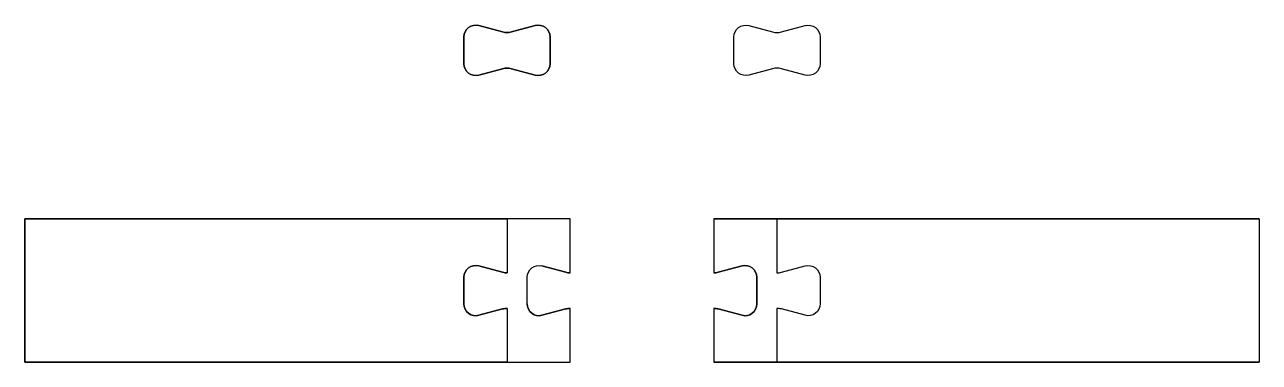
# Model space of a CAD drawing. Extents: x -4446 to -4016, y -29 to 89.
import ezdxf

# ---------------------------------------------------------------- set-up
doc = ezdxf.new("R2010")
doc.units = 0
doc.layers.add('1', color=7, linetype='CONTINUOUS')

# ---------------------------------------------------------------- blocks, each defined once
blk = doc.blocks.new('*M0')
at = {"layer": '1', "color": 7, "linetype": 'CONTINUOUS'}
for p, q in [((4298.44709, -18.60314, -3070), (4290.16116, -16.38293, -3070)), ((4290.16116, -16.38293, -3054), (4290.16116, -16.38293, -3070)), ((4290.16116, -16.38293, -3054), (4298.44709, -18.60314, -3054)), ((4309.83884, -16.38293, -3070), (4301.55291, -18.60314, -3070)), ((4301.55291, -18.60314, -3054), (4309.83884, -16.38293, -3054)), ((4309.83884, -16.38293, -3054), (4309.83884, -16.38293, -3070)), ((4285, -20.34322, -3054), (4285, -20.34322, -3070)), ((4285, -20.34322, -3070), (4285, -29.65678, -3070)), ((4285, -29.65678, -3054), (4285, -20.34322, -3054)), ((4298.44709, -18.60314, -3054), (4298.44709, -18.60314, -3070)), ((4301.55291, -18.60314, -3054), (4301.55291, -18.60314, -3070)), ((4315, -29.65678, -3070), (4315, -20.34322, -3070)), ((4315, -20.34322, -3054), (4315, -20.34322, -3070)), ((4315, -20.34322, -3054), (4315, -29.65678, -3054)), ((4285, -29.65678, -3054), (4285, -29.65678, -3070)), ((4315, -29.65678, -3054), (4315, -29.65678, -3070)), ((4290.16116, -33.61707, -3070), (4298.44709, -31.39686, -3070)), ((4298.44709, -31.39686, -3054), (4290.16116, -33.61707, -3054)), ((4290.16116, -33.61707, -3054), (4290.16116, -33.61707, -3070)), ((4298.44709, -31.39686, -3054), (4298.44709, -31.39686, -3070)), ((4301.55291, -31.39686, -3070), (4309.83884, -33.61707, -3070)), ((4309.83884, -33.61707, -3054), (4301.55291, -31.39686, -3054)), ((4301.55291, -31.39686, -3054), (4301.55291, -31.39686, -3070)), ((4309.83884, -33.61707, -3054), (4309.83884, -33.61707, -3070))]:
    blk.add_line(p, q, dxfattribs=at)
at = {"layer": '1', "color": 7, "linetype": 'CONTINUOUS', "extrusion": (0, 0, -1)}
for centre, radius, start, end in [((-4289.1, -20.343224, 3054), 4.1, 0, 105.00001944), ((-4310.9, -20.343224, 3054), 4.1, 74.99998056, 180), ((-4300, -12.807581, 3070), 6, 255, 285), ((-4289.1, -29.656776, 3054), 4.1, 254.99998056, 360), ((-4310.9, -29.656776, 3054), 4.1, 180, 285.00001944), ((-4300, -37.192419, 3070), 6, 75, 105)]:
    blk.add_arc(centre, radius, start, end, dxfattribs=at)
at = {"layer": '1', "color": 7, "linetype": 'CONTINUOUS'}
for centre, radius, start, end in [((4289.1, -20.343224, -3070), 4.1, 74.99998056, 180), ((4310.9, -20.343224, -3070), 4.1, 360, 105.00001944), ((4300, -12.807581, -3054), 6, 255, 285), ((4289.1, -29.656776, -3070), 4.1, 180, 285.00001944), ((4310.9, -29.656776, -3070), 4.1, 254.99998056, 360), ((4300, -37.192419, -3054), 6, 75, 105)]:
    blk.add_arc(centre, radius, start, end, dxfattribs=at)
blk = doc.blocks.new('*M1')
at = {"layer": '1', "color": 7, "linetype": 'CONTINUOUS'}
for p, q in [((4309.83884, -16.38293, -3070), (4301.55291, -18.60314, -3070)), ((4301.55291, -18.60314, -3054), (4309.83884, -16.38293, -3054)), ((4309.83884, -16.38293, -3054), (4309.83884, -16.38293, -3070)), ((4300, -18.80758, -3070), (4300, -18.80758, -3054)), ((4301.55291, -18.60314, -3054), (4301.55291, -18.60314, -3070)), ((4315, -29.65678, -3070), (4315, -20.34322, -3070)), ((4315, -20.34322, -3054), (4315, -29.65678, -3054)), ((4315, -20.34322, -3054), (4315, -20.34322, -3070)), ((4315, -29.65678, -3054), (4315, -29.65678, -3070)), ((4300, -31.19242, -3054), (4300, -31.19242, -3070)), ((4301.55291, -31.39686, -3070), (4309.83884, -33.61707, -3070)), ((4301.55291, -31.39686, -3054), (4301.55291, -31.39686, -3070)), ((4309.83884, -33.61707, -3054), (4301.55291, -31.39686, -3054)), ((4309.83884, -33.61707, -3054), (4309.83884, -33.61707, -3070))]:
    blk.add_line(p, q, dxfattribs=at)
at = {"layer": '1', "color": 7, "linetype": 'CONTINUOUS', "extrusion": (0, 0, -1)}
for centre, radius, start, end in [((-4310.9, -20.343224, 3054), 4.1, 74.99998056, 180), ((-4300, -12.807581, 3070), 6, 255, 270), ((-4310.9, -29.656776, 3054), 4.1, 180, 285.00001944), ((-4300, -37.192419, 3070), 6, 90, 105)]:
    blk.add_arc(centre, radius, start, end, dxfattribs=at)
at = {"layer": '1', "color": 7, "linetype": 'CONTINUOUS'}
for centre, radius, start, end in [((4310.9, -20.343224, -3070), 4.1, 360, 105.00001944), ((4300, -12.807581, -3054), 6, 270, 285), ((4310.9, -29.656776, -3070), 4.1, 254.99998056, 360), ((4300, -37.192419, -3054), 6, 75, 90)]:
    blk.add_arc(centre, radius, start, end, dxfattribs=at)
blk = doc.blocks.new('*M2')
at = {"layer": '1', "color": 7, "linetype": 'CONTINUOUS'}
for p, q in [((4323.55291, -18.60314, -3054), (4331.83884, -16.38293, -3054)), ((4323.55291, -18.60314, -3038), (4331.83884, -16.38293, -3038)), ((4331.83884, -16.38293, -3054), (4331.83884, -16.38293, -3038)), ((4322, -18.80758, -3054), (4322, -18.80758, -3038)), ((4323.55291, -18.60314, -3054), (4323.55291, -18.60314, -3038)), ((4337, -20.34322, -3054), (4337, -29.65678, -3054)), ((4337, -20.34322, -3054), (4337, -20.34322, -3038)), ((4337, -20.34322, -3038), (4337, -29.65678, -3038)), ((4337, -29.65678, -3054), (4337, -29.65678, -3038)), ((4322, -31.19242, -3038), (4322, -31.19242, -3054)), ((4331.83884, -33.61707, -3054), (4323.55291, -31.39686, -3054)), ((4323.55291, -31.39686, -3054), (4323.55291, -31.39686, -3038)), ((4331.83884, -33.61707, -3038), (4323.55291, -31.39686, -3038)), ((4331.83884, -33.61707, -3054), (4331.83884, -33.61707, -3038))]:
    blk.add_line(p, q, dxfattribs=at)
at = {"layer": '1', "color": 7, "linetype": 'CONTINUOUS', "extrusion": (0, 0, -1)}
for centre, start, end in [((-4332.9, -20.343224, 3054), 74.99998056, 180), ((-4332.9, -20.343224, 3038), 74.99998056, 180), ((-4332.9, -29.656776, 3054), 180, 285.00001944), ((-4332.9, -29.656776, 3038), 180, 285.00001944)]:
    blk.add_arc(centre, 4.1, start, end, dxfattribs=at)
at = {"layer": '1', "color": 7, "linetype": 'CONTINUOUS'}
for centre, start, end in [((4322, -12.807581, -3054), 270, 285), ((4322, -12.807581, -3038), 270, 285), ((4322, -37.192419, -3054), 75, 90), ((4322, -37.192419, -3038), 75, 90)]:
    blk.add_arc(centre, 6, start, end, dxfattribs=at)
blk = doc.blocks.new('*M3')
at = {"layer": '1', "color": 7, "linetype": 'CONTINUOUS'}
for p, q in [((4300, 0, -3054), (4322, 0, -3054)), ((4300, 0, -3054), (4300, -18.80758, -3054)), ((4300, 0, -3070), (4300, 0, -3054)), ((4300, 0, -3070), (4300, -18.80758, -3070)), ((4490, 0, -3070), (4300, 0, -3070)), ((4322, 0, -3054), (4322, -18.80758, -3054)), ((4322, 0, -3038), (4490, 0, -3038)), ((4322, 0, -3038), (4322, -18.80758, -3038)), ((4322, 0, -3054), (4322, 0, -3038)), ((4490, 0, -3038), (4490, -50, -3038)), ((4490, 0, -3070), (4490, -50, -3070)), ((4490, 0, -3038), (4490, 0, -3070)), ((4300, -31.19242, -3054), (4300, -50, -3054)), ((4300, -31.19242, -3070), (4300, -50, -3070)), ((4322, -31.19242, -3054), (4322, -50, -3054)), ((4322, -31.19242, -3038), (4322, -50, -3038)), ((4300, -50, -3054), (4322, -50, -3054)), ((4300, -50, -3070), (4300, -50, -3054)), ((4490, -50, -3070), (4300, -50, -3070)), ((4322, -50, -3038), (4490, -50, -3038)), ((4322, -50, -3054), (4322, -50, -3038)), ((4490, -50, -3038), (4490, -50, -3070))]:
    blk.add_line(p, q, dxfattribs=at)
blk = doc.blocks.new('*M4')
at = {"layer": '1', "color": 7, "linetype": 'CONTINUOUS'}
for name in ['*M3', '*M2']:
    blk.add_blockref(name, (0, 0), dxfattribs=at)
blk = doc.blocks.new('*M5')
at = {"layer": '1', "color": 7, "linetype": 'CONTINUOUS'}
for name in ['*M4', '*M1']:
    blk.add_blockref(name, (0, 0), dxfattribs=at)
blk = doc.blocks.new('*M6')
at = {"layer": '1', "color": 7, "linetype": 'CONTINUOUS'}
for p, q in [((4298.44709, -18.60314, -3070), (4290.16116, -16.38293, -3070)), ((4290.16116, -16.38293, -3054), (4298.44709, -18.60314, -3054)), ((4290.16116, -16.38293, -3054), (4290.16116, -16.38293, -3070)), ((4285, -20.34322, -3054), (4285, -20.34322, -3070)), ((4285, -20.34322, -3070), (4285, -29.65678, -3070)), ((4285, -29.65678, -3054), (4285, -20.34322, -3054)), ((4298.44709, -18.60314, -3054), (4298.44709, -18.60314, -3070)), ((4300, -18.80758, -3054), (4300, -18.80758, -3070)), ((4285, -29.65678, -3054), (4285, -29.65678, -3070)), ((4290.16116, -33.61707, -3070), (4298.44709, -31.39686, -3070)), ((4298.44709, -31.39686, -3054), (4290.16116, -33.61707, -3054)), ((4290.16116, -33.61707, -3054), (4290.16116, -33.61707, -3070)), ((4298.44709, -31.39686, -3054), (4298.44709, -31.39686, -3070)), ((4300, -31.19242, -3070), (4300, -31.19242, -3054))]:
    blk.add_line(p, q, dxfattribs=at)
at = {"layer": '1', "color": 7, "linetype": 'CONTINUOUS', "extrusion": (0, 0, -1)}
for centre, radius, start, end in [((-4289.1, -20.343224, 3054), 4.1, 0, 105.00001944), ((-4300, -12.807581, 3070), 6, 270, 285), ((-4289.1, -29.656776, 3054), 4.1, 254.99998056, 360), ((-4300, -37.192419, 3070), 6, 75, 90)]:
    blk.add_arc(centre, radius, start, end, dxfattribs=at)
at = {"layer": '1', "color": 7, "linetype": 'CONTINUOUS'}
for centre, radius, start, end in [((4289.1, -20.343224, -3070), 4.1, 74.99998056, 180), ((4300, -12.807581, -3054), 6, 255, 270), ((4289.1, -29.656776, -3070), 4.1, 180, 285.00001944), ((4300, -37.192419, -3054), 6, 90, 105)]:
    blk.add_arc(centre, radius, start, end, dxfattribs=at)
blk = doc.blocks.new('*M7')
at = {"layer": '1', "color": 7, "linetype": 'CONTINUOUS'}
for p, q in [((4320.44709, -18.60314, -3054), (4312.16116, -16.38293, -3054)), ((4312.16116, -16.38293, -3054), (4312.16116, -16.38293, -3038)), ((4312.16116, -16.38293, -3038), (4320.44709, -18.60314, -3038)), ((4307, -29.65678, -3054), (4307, -20.34322, -3054)), ((4307, -29.65678, -3038), (4307, -20.34322, -3038)), ((4307, -20.34322, -3054), (4307, -20.34322, -3038)), ((4320.44709, -18.60314, -3054), (4320.44709, -18.60314, -3038)), ((4322, -18.80758, -3038), (4322, -18.80758, -3054)), ((4307, -29.65678, -3054), (4307, -29.65678, -3038)), ((4312.16116, -33.61707, -3054), (4320.44709, -31.39686, -3054)), ((4320.44709, -31.39686, -3038), (4312.16116, -33.61707, -3038)), ((4312.16116, -33.61707, -3054), (4312.16116, -33.61707, -3038)), ((4320.44709, -31.39686, -3054), (4320.44709, -31.39686, -3038)), ((4322, -31.19242, -3054), (4322, -31.19242, -3038))]:
    blk.add_line(p, q, dxfattribs=at)
at = {"layer": '1', "color": 7, "linetype": 'CONTINUOUS', "extrusion": (0, 0, -1)}
for centre, radius, start, end in [((-4311.1, -20.343224, 3054), 4.1, 0, 105.00001944), ((-4311.1, -20.343224, 3038), 4.1, 0, 105.00001944), ((-4322, -12.807581, 3054), 6, 270, 285), ((-4311.1, -29.656776, 3038), 4.1, 254.99998056, 360), ((-4322, -37.192419, 3054), 6, 75, 90)]:
    blk.add_arc(centre, radius, start, end, dxfattribs=at)
at = {"layer": '1', "color": 7, "linetype": 'CONTINUOUS'}
for centre, radius, start, end in [((4322, -12.807581, -3038), 6, 255, 270), ((4311.1, -29.656776, -3054), 4.1, 180, 285.00001944), ((4322, -37.192419, -3038), 6, 90, 105)]:
    blk.add_arc(centre, radius, start, end, dxfattribs=at)
blk = doc.blocks.new('*M8')
at = {"layer": '1', "color": 7, "linetype": 'CONTINUOUS'}
for p, q in [((4300, 0, -3070), (4300, -18.80758, -3070)), ((4300, 0, -3054), (4300, 0, -3070)), ((4300, 0, -3054), (4300, -18.80758, -3054)), ((4322, 0, -3054), (4300, 0, -3054)), ((4322, -18.80758, -3054), (4322, 0, -3054)), ((4300, -31.19242, -3054), (4300, -50, -3054)), ((4300, -31.19242, -3070), (4300, -50, -3070)), ((4322, -50, -3054), (4322, -31.19242, -3054)), ((4300, -50, -3070), (4300, -50, -3054)), ((4300, -50, -3054), (4322, -50, -3054))]:
    blk.add_line(p, q, dxfattribs=at)
blk = doc.blocks.new('*M9')
at = {"layer": '1', "color": 7, "linetype": 'CONTINUOUS'}
for p, q in [((4490, 0, -3038), (4300, 0, -3038)), ((4300, 0, -3038), (4300, -50, -3038)), ((4300, -50, -3070), (4300, 0, -3070)), ((4300, 0, -3070), (4468, 0, -3070)), ((4300, 0, -3038), (4300, 0, -3070)), ((4490, 0, -3038), (4490, 0, -3054)), ((4490, -18.80758, -3038), (4490, 0, -3038)), ((4490, -50, -3038), (4490, -31.19242, -3038)), ((4300, -50, -3038), (4490, -50, -3038)), ((4300, -50, -3038), (4300, -50, -3070)), ((4468, -50, -3070), (4300, -50, -3070)), ((4490, -50, -3054), (4490, -50, -3038))]:
    blk.add_line(p, q, dxfattribs=at)
blk = doc.blocks.new('*M10')
at = {"layer": '1', "color": 7, "linetype": 'CONTINUOUS'}
for name, p in [('*M9', (-168, 0)), ('*M8', (0, 0))]:
    blk.add_blockref(name, p, dxfattribs=at)
blk = doc.blocks.new('*M11')
at = {"layer": '1', "color": 7, "linetype": 'CONTINUOUS'}
for name in ['*M10', '*M7']:
    blk.add_blockref(name, (0, 0), dxfattribs=at)
blk = doc.blocks.new('*M12')
at = {"layer": '1', "color": 7, "linetype": 'CONTINUOUS'}
for name in ['*M11', '*M6']:
    blk.add_blockref(name, (0, 0), dxfattribs=at)
blk = doc.blocks.new('*M13')
at = {"layer": '1', "color": 7, "linetype": 'CONTINUOUS'}
for p, q in [((4312.16116, -16.38293, -3054), (4312.16116, -16.38293, -3038)), ((4312.16116, -16.38293, -3038), (4320.44709, -18.60314, -3038)), ((4312.16116, -16.38293, -3054), (4320.44709, -18.60314, -3054)), ((4323.55291, -18.60314, -3038), (4331.83884, -16.38293, -3038)), ((4323.55291, -18.60314, -3054), (4331.83884, -16.38293, -3054)), ((4331.83884, -16.38293, -3054), (4331.83884, -16.38293, -3038)), ((4307, -29.65678, -3038), (4307, -20.34322, -3038)), ((4307, -20.34322, -3054), (4307, -20.34322, -3038)), ((4307, -29.65678, -3054), (4307, -20.34322, -3054)), ((4320.44709, -18.60314, -3054), (4320.44709, -18.60314, -3038)), ((4323.55291, -18.60314, -3054), (4323.55291, -18.60314, -3038)), ((4337, -20.34322, -3054), (4337, -20.34322, -3038)), ((4337, -20.34322, -3038), (4337, -29.65678, -3038)), ((4337, -20.34322, -3054), (4337, -29.65678, -3054)), ((4307, -29.65678, -3054), (4307, -29.65678, -3038)), ((4337, -29.65678, -3054), (4337, -29.65678, -3038)), ((4320.44709, -31.39686, -3038), (4312.16116, -33.61707, -3038)), ((4320.44709, -31.39686, -3054), (4312.16116, -33.61707, -3054)), ((4312.16116, -33.61707, -3054), (4312.16116, -33.61707, -3038)), ((4320.44709, -31.39686, -3054), (4320.44709, -31.39686, -3038)), ((4331.83884, -33.61707, -3038), (4323.55291, -31.39686, -3038)), ((4323.55291, -31.39686, -3054), (4323.55291, -31.39686, -3038)), ((4331.83884, -33.61707, -3054), (4323.55291, -31.39686, -3054)), ((4331.83884, -33.61707, -3054), (4331.83884, -33.61707, -3038))]:
    blk.add_line(p, q, dxfattribs=at)
at = {"layer": '1', "color": 7, "linetype": 'CONTINUOUS', "extrusion": (0, 0, -1)}
for centre, start, end in [((-4311.1, -20.343224, 3038), 0, 105.00001944), ((-4311.1, -20.343224, 3054), 0, 105.00001944), ((-4332.9, -20.343224, 3038), 74.99998056, 180), ((-4332.9, -20.343224, 3054), 74.99998056, 180), ((-4311.1, -29.656776, 3038), 254.99998056, 360), ((-4311.1, -29.656776, 3054), 254.99998056, 360), ((-4332.9, -29.656776, 3038), 180, 285.00001944), ((-4332.9, -29.656776, 3054), 180, 285.00001944)]:
    blk.add_arc(centre, 4.1, start, end, dxfattribs=at)
at = {"layer": '1', "color": 7, "linetype": 'CONTINUOUS'}
for centre, start, end in [((4322, -12.807581, -3038), 255, 285), ((4322, -12.807581, -3054), 255, 285), ((4322, -37.192419, -3038), 75, 105), ((4322, -37.192419, -3054), 75, 105)]:
    blk.add_arc(centre, 6, start, end, dxfattribs=at)

msp = doc.modelspace()

# ---------------------------------------------------------------- block references
at = {"layer": '1', "color": 7, "linetype": 'CONTINUOUS'}
for name, p in [('*M0', (-8577.60052, 104.95784)), ('*M13', (-8505.60052, 104.95784, -16)), ('*M12', (-8577.60052, 21.20104)), ('*M5', (-8505.60052, 21.20104))]:
    msp.add_blockref(name, p, dxfattribs=at)

doc.saveas('drawing.dxf')
